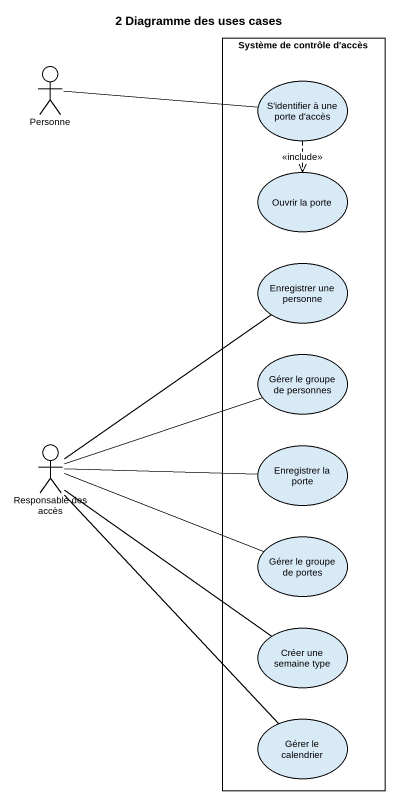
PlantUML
@startuml
title 2 Diagramme des uses cases
actor Personne
rectangle "Système de contrôle d'accès" as Système_de_contrôle_d_accès {
  usecase "S'identifier à une porte d'accès" as S_identifier_à_une_porte_d
  usecase "Ouvrir la porte" as Ouvrir_la_porte
  usecase "Enregistrer une personne" as Enregistrer_une_personne
  usecase "Gérer le groupe de personnes" as Gérer_le_groupe_de_personnes
  usecase "Enregistrer la porte" as Enregistrer_la_porte
  usecase "Gérer le groupe de portes" as Gérer_le_groupe_de_portes
  usecase "Créer une semaine type" as Créer_une_semaine_type
  usecase "Gérer le calendrier" as Gérer_le_calendrier
}
actor "Responsable des accès" as Responsable_des_accès
Personne -right- S_identifier_à_une_porte_d
S_identifier_à_une_porte_d ..> Ouvrir_la_porte : <<include>>
Responsable_des_accès -up- Enregistrer_une_personne
Responsable_des_accès -right- Gérer_le_groupe_de_personnes
Responsable_des_accès -right- Enregistrer_la_porte
Responsable_des_accès -right- Gérer_le_groupe_de_portes
Responsable_des_accès -- Créer_une_semaine_type
Responsable_des_accès -- Gérer_le_calendrier
@enduml
